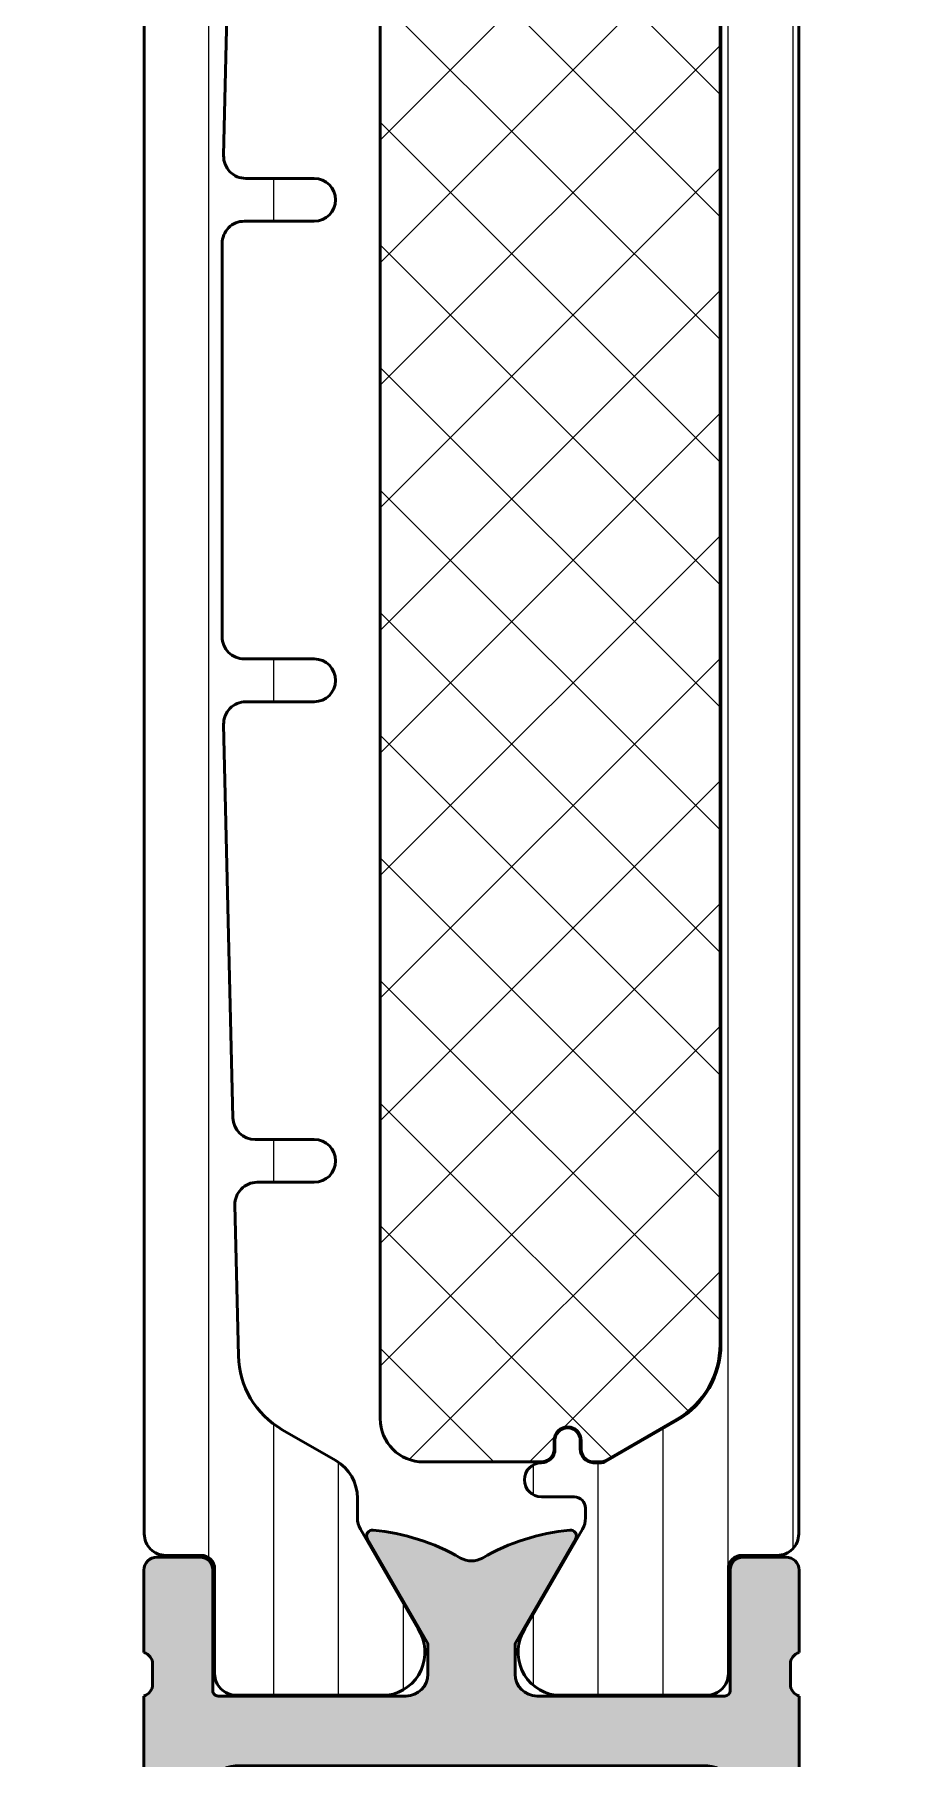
# Model space of a CAD drawing. Extents: x -8 to 23, y -50 to 95.
# Drawn here: x -2.5 to 17.5, y 16.07 to 55.53 of the extents above; entities that cross this region are included whole.
import ezdxf

# ---------------------------------------------------------------- set-up
doc = ezdxf.new("R2010")
doc.units = 0
for name, color, linetype, lineweight in [('0S-Alu contour', 7, 'Continuous', 50), ('0S-Alu hatch', 252, 'Continuous', 25), ('0S-Plastic contour', 254, 'Continuous', 50), ('0S-Plastic hatch', 253, 'Continuous', 25), ('0S-PT contour', 91, 'Continuous', 50), ('0S-PT hatch', 103, 'Continuous', 25)]:
    doc.layers.add(name, color=color, linetype=linetype, lineweight=lineweight)
pattern_1 = [(90, (0, 0), (-1.4859, 0), [])]

# ---------------------------------------------------------------- blocks, each defined once
blk = doc.blocks.new('346100__6C7E86BB_DC5D_4D30_A45B_A28F961B342A_')
at = {"layer": '0S-Alu hatch'}
h = blk.add_hatch(color=256, dxfattribs=at)
edge = h.paths.add_edge_path()
edge.add_line((0.2000299239105807, 18.22681260205037), (0.2000299239105807, 17.77321860205042))
edge.add_ellipse((-0.0788075226324632, 17.76755019405205), major_axis=(-0.2788950563274309, 0), ratio=1, start_angle=106.4198764194912, end_angle=181.1645893740976, ccw=False)
edge.add_line((2.89239105757e-05, 17.50002960205893), (2.89239105768e-05, 6.599945106514514))
edge.add_ellipse((-0.4999710760894231, 6.599945106514513), major_axis=(-0.5, 0), ratio=1, start_angle=90.00000000000023, end_angle=180, ccw=False)
edge.add_line((-0.4999710760894213, 6.099945106514513), (-2.004065593028909, 6.099945106514509))
edge.add_arc((-2.004315483468674, 5.600194996955493), 0.4997501720354684, 89.97135034876023, 180.0286496513431)
edge.add_line((-2.504065593027689, 5.59994510651484), (-2.504065593027689, 5.399932899483274))
edge.add_arc((-2.004315483468665, 5.399683009042288), 0.4997501720354779, 179.9713503486187, 270.0286496515835)
edge.add_line((-2.004065593025902, 4.899932899483264), (-0.0040655930276901, 4.899932899483265))
edge.add_line((-0.0040655930276901, 4.899932899483265), (-0.0040655930276972, 3.868991330064596))
edge.add_arc((0.1649928375536333, 3.868991330064595), 0.1690584305813305, 180, 296.5818403345038)
edge.add_ellipse((0.7999869549865404, 2.599932899483264), major_axis=(-1.249999999999998, 0), ratio=1, start_angle=63.38683025048891, end_angle=296.58184033450385, ccw=False)
edge.add_arc((0.1657678837454024, 1.334153465063352), 0.1657794344199128, 63.38683025048906, 180.0000676369807)
edge.add_line((-1.1550674395e-05, 1.334153269349366), (4.84625108625e-05, -49.49998529334009))
edge.add_arc((0.5000484625104943, -49.49998470305581), 0.4999999999999801, 180.000067642369, 270)
edge.add_line((0.5000484625104941, -49.99998470305579), (14.50001899406946, -49.9999847030558))
edge.add_arc((14.50001899406946, -49.4999847030558), 0.5, 270, 360)
edge.add_line((15.00001899406946, -49.4999847030558), (15.00001899406946, 1.332301017503588))
edge.add_arc((14.83424990975446, 1.334153465063323), 0.1657794344199403, 359.3597539031657, 476.61316974951)
edge.add_ellipse((14.20003083851331, 2.59993289948326), major_axis=(-1.249999999999998, 0), ratio=1, start_angle=-116.58184033450368, end_angle=116.6131697495112, ccw=False)
edge.add_arc((14.83502495594622, 3.868991330064594), 0.1690584305813351, 243.4181596654962, 360)
edge.add_line((15.00408338652755, 3.868991330064595), (15.00408338652754, 4.89993289948326))
edge.add_line((15.00408338652754, 4.89993289948326), (17.00408338652708, 4.899932899483259))
edge.add_arc((17.00433327696852, 5.399683009042284), 0.4997501720354789, 269.9713503485692, 360.0286496513813)
edge.add_line((17.50408338652754, 5.39993289948326), (17.50408338652754, 5.599945106521379))
edge.add_arc((17.00433327696852, 5.600194996955485), 0.49975017203547, 359.9713503494074, 450.0286496516336)
edge.add_line((17.00408338652532, 6.099945106514501), (15.49998886958927, 6.09994510651451))
edge.add_ellipse((15.49998886958928, 6.599945106514502), major_axis=(-0.4999999999999912, 0), ratio=1, start_angle=0, end_angle=89.9999999999996, ccw=False)
edge.add_line((14.99998886958929, 6.599945106514501), (14.99998886958927, 17.50002960205894))
edge.add_ellipse((15.07882531613231, 17.76755019405206), major_axis=(-0.278895056327431, 0), ratio=1, start_angle=-1.1645893740821975, end_angle=73.58012358050757, ccw=False)
edge.add_line((14.79998786958927, 17.77321860205036), (14.79998786958927, 18.22681260205048))
edge.add_ellipse((15.07885596523244, 18.2324732615275), major_axis=(-0.278925541737155, 0), ratio=1, start_angle=-73.57540544464501, end_angle=1.162870072878377, ccw=False)
edge.add_line((14.99998886958927, 18.50001660205044), (14.99998886958927, 20.38002760205895))
edge.add_arc((14.69998886958927, 20.38002760205895), 0.2999999999999971, 0, 90)
edge.add_line((14.69998886958927, 20.68002760205895), (13.72001455054648, 20.68002760205895))
edge.add_arc((13.72001455054648, 20.38002760205896), 0.2999999999999936, 90, 180)
edge.add_line((13.42001455054649, 20.38002760205895), (13.42001455054648, 17.62002960205895))
edge.add_ellipse((13.30001455054648, 17.62002960205895), major_axis=(-0.1200000000000045, 0), ratio=1, start_angle=90, end_angle=180, ccw=False)
edge.add_line((13.30001455054648, 17.50002960205895), (8.999988869589274, 17.50002960205895))
edge.add_ellipse((8.999988869589274, 18.00002960205895), major_axis=(-0.5, 0), ratio=1, start_angle=0, end_angle=90, ccw=False)
edge.add_line((8.499988869589274, 18.00002960205895), (8.499988869589275, 18.70002960205894))
edge.add_line((8.499988869589275, 18.70002960205894), (9.88148432721164, 21.0928499250865))
edge.add_arc((9.761869084940974, 21.16190981741065), 0.1381197846482989, 330.0000000000006, 455.6225775507952)
edge.add_arc((10.23821211076308, 16.3234207402112), 4.999999999999944, 95.62257755079374, 119.8581976965986)
edge.add_ellipse((7.500008896749923, 21.09335188843208), major_axis=(-0.5000000000000338, 0), ratio=1, start_angle=60.141802303401505, end_angle=119.8581976965994, ccw=False)
edge.add_arc((4.761805682736779, 16.32342074021114), 4.999999999999985, 60.14180230340176, 84.37742244920646)
edge.add_arc((5.238148708558876, 21.16190981741064), 0.1381197846482987, 84.37742244920524, 209.9999999999991)
edge.add_line((5.118533466288211, 21.09284992508649), (6.500028923910575, 18.70002960205893))
edge.add_line((6.500028923910575, 18.70002960205893), (6.500028923910576, 18.00002960205893))
edge.add_ellipse((6.000028923910576, 18.00002960205893), major_axis=(-0.5, 0), ratio=1, start_angle=90, end_angle=180, ccw=False)
edge.add_line((6.000028923910576, 17.50002960205893), (1.700003242953364, 17.50002960205893))
edge.add_ellipse((1.700003242953364, 17.62002960205893), major_axis=(-0.1199999999999974, 0), ratio=1, start_angle=0, end_angle=90.00000000000011, ccw=False)
edge.add_line((1.580003242953367, 17.62002960205893), (1.580003242953367, 20.38002760205894))
edge.add_arc((1.28000324295337, 20.38002760205894), 0.2999999999999971, 0, 90)
edge.add_line((1.28000324295337, 20.68002760205894), (0.3000289239105773, 20.68002760205894))
edge.add_arc((0.3000289239105773, 20.38002760205894), 0.2999999999999971, 89.99999999999999, 180)
edge.add_line((2.89239105801e-05, 20.38002760205894), (2.89239105803e-05, 18.50001660205042))
edge.add_ellipse((-0.0788381717325829, 18.23247326152748), major_axis=(-0.2789255417371461, 0), ratio=1, start_angle=178.8371299271019, end_angle=253.57540544464598, ccw=False)
edge = h.paths.add_edge_path()
edge.add_ellipse((3.499658577189975, -6.494654773618313), major_axis=(-0.4996903081920683, 0), ratio=1, start_angle=-90.0355210745148, end_angle=0.03552107451668007, ccw=False)
edge.add_line((3.499968365025754, -5.994964561454235), (4.500029400181772, -5.994964561454236))
edge.add_arc((4.500264056937984, -5.495199218210072), 0.4997653983338083, 269.9730976928295, 360.0269023071811)
edge.add_line((5.000029400182148, -5.494964561453743), (5.000029400195392, -4.494960922097594))
edge.add_arc((4.500033039538789, -4.494960922097594), 0.4999963606566036, 0, 90.00000000037944)
edge.add_line((4.500033039535478, -3.99496456144099), (2.499995243247382, -3.99496456146748))
edge.add_ellipse((2.499995243247382, -3.494968200810876), major_axis=(-0.4999963606566041, 0), ratio=1, start_angle=0, end_angle=90.00000000000011, ccw=False)
edge.add_line((1.999998882590778, -3.494968200810876), (1.999998882604023, -0.4999999618426494))
edge.add_ellipse((2.499998882604023, -0.4999999618448605), major_axis=(-0.5, 0), ratio=1, start_angle=270, end_angle=360, ccw=False)
edge.add_line((2.499998882604023, 3.81551396e-08), (12.5000298770193, 3.81551395e-08))
edge.add_ellipse((12.5000298770193, -0.4999999618448641), major_axis=(-0.5000000000000036, 0), ratio=1, start_angle=180, end_angle=270.0000000000002, ccw=False)
edge.add_line((13.00002987701931, -0.4999999618448636), (13.00002987703255, -3.494968200810876))
edge.add_ellipse((12.50003351637595, -3.494968200810876), major_axis=(-0.4999963606566027, 0), ratio=1, start_angle=89.99999999999977, end_angle=180, ccw=False)
edge.add_line((12.50003351637595, -3.994964561467479), (10.50002623766597, -3.99496456144099))
edge.add_arc((10.50002623766266, -4.494960922097593), 0.4999963606566027, 89.99999999962057, 180)
edge.add_line((10.00002987700606, -4.494960922097593), (10.0000298770193, -5.494964561454594))
edge.add_arc((10.499732830273, -5.495261608200538), 0.499703041542911, 179.9659407198826, 270.0340592801078)
edge.add_line((10.50002987701894, -5.994964561454235), (11.50009091217563, -5.994964561454235))
edge.add_ellipse((11.50033831489918, -6.494717158730612), major_axis=(-0.4997526585147817, 0), ratio=1, start_angle=179.9716357037108, end_angle=270.0283642962909, ccw=False)
edge.add_line((12.00009091217556, -6.494964561454159), (12.00009091217556, -8.994964561454236))
edge.add_line((12.00009091217556, -8.994964561454236), (12.50009091217592, -8.994964561454236))
edge.add_ellipse((12.5003306723726, -9.494724801257192), major_axis=(-0.4997602973154834, 0), ratio=1, start_angle=179.9725123260425, end_angle=270.02748767352233, ccw=False)
edge.add_line((13.00009091217555, -9.494964561457676), (12.99999935944118, -20.49496456145424))
edge.add_line((12.99999935944118, -20.49496456145424), (12.00012142975368, -20.49496456145424))
edge.add_line((12.00012142975368, -20.49496456145424), (12.00012142975368, -22.4949798202433))
edge.add_line((12.00012142975368, -22.4949798202433), (13.00012142975368, -22.49496456145424))
edge.add_line((13.00012142975368, -22.49496456145424), (13.00002224762478, -33.49995418547734))
edge.add_ellipse((12.50028105328858, -33.50021301693131), major_axis=(-0.4997412613646196, 0), ratio=1, start_angle=89.96507939749318, end_angle=180.0296752574371, ccw=False)
edge.add_line((12.49997647125806, -33.99995418547768), (12.00012142975368, -33.99995418547768))
edge.add_line((12.00012142975368, -33.99995418547768), (12.00012142975368, -36.49496456145424))
edge.add_ellipse((11.50035608650952, -36.49519921821009), major_axis=(-0.499765398333801, 0), ratio=1, start_angle=89.97309769280213, end_angle=180.026902307127, ccw=False)
edge.add_line((11.50012142975307, -36.99496456145424), (10.50006039459602, -36.99496456145424))
edge.add_arc((10.49978246497342, -37.49468663183023), 0.4997221476638253, 89.968133901466, 180.0318660985314)
edge.add_line((10.00006039459743, -37.49496456145283), (10.00005294627886, -38.59666025757548))
edge.add_arc((10.50005294626745, -38.59666363796382), 0.500000000000021, 179.9996126369596, 227.6699613759372)
edge.add_ellipse((7.507771061511714, -41.88167699822776), major_axis=(-3.943541791741107, 0), ratio=1, start_angle=-47.400271781029176, end_angle=227.669961375937, ccw=False)
edge.add_arc((4.500059917760273, -38.61078456179651), 0.5000000000000027, 312.5997282189707, 360)
edge.add_line((5.000059917760276, -38.61078456179651), (5.000059917760274, -37.49496456145418))
edge.add_arc((4.500307320483883, -37.49471715873063), 0.4997526585147959, 359.9716357037106, 450.0283642962909)
edge.add_line((4.500059917760336, -36.99496456145424), (3.499998882603354, -36.99496456145424))
edge.add_ellipse((3.499754044443128, -36.49520939961514), major_axis=(-0.4997552218141938, 0), ratio=1, start_angle=-0.028070129498416918, end_angle=90.02807012952258, ccw=False)
edge.add_line((2.999998882604023, -36.49496456145502), (2.999998882604023, -33.99995418547768))
edge.add_line((2.999998882604023, -33.99995418547768), (2.500052288365348, -33.99995418547768))
edge.add_ellipse((2.49979979706998, -33.50020667677344), major_axis=(-0.4997475724882989, 0), ratio=1, start_angle=-0.02894798703420065, end_angle=90.02894798694427, ccw=False)
edge.add_line((2.000052288365742, -33.49995418547724), (1.999968365025898, -22.49496456145424))
edge.add_line((1.999968365025898, -22.49496456145424), (2.999998882604023, -22.49496456145424))
edge.add_line((2.999998882604023, -22.49496456145424), (2.999998882604023, -20.49496456145424))
edge.add_line((2.999998882604023, -20.49496456145424), (2.000120952916523, -20.49496456145424))
edge.add_line((2.000120952916523, -20.49496456145424), (1.999968365025898, -9.494964561453887))
edge.add_ellipse((2.499712999863158, -9.494709196291495), major_axis=(-0.4997447000819441, 0), ratio=1, start_angle=-90.0292776425427, end_angle=0.02927764250830478, ccw=False)
edge.add_line((2.499968365025814, -8.994964561454236), (2.999968365025898, -8.994964561454236))
edge.add_line((2.999968365025898, -8.994964561454236), (2.999968365025897, -6.494964561454181))
edge = h.paths.add_edge_path()
edge.add_arc((0.7999869549865402, 2.599932899483264), 2.8, 0, 66.79936402768062)
edge.add_ellipse((2.100028923910577, 5.633065088992339), major_axis=(-0.5000000000000004, 0), ratio=1, start_angle=0, end_angle=66.7993640276805, ccw=False)
edge.add_line((1.600028923910577, 5.633065088992339), (1.600028923910577, 15.40002349854332))
edge.add_ellipse((2.100028923910576, 15.40002349854332), major_axis=(-0.4999999999999987, 0), ratio=1, start_angle=270.00000000000017, end_angle=360, ccw=False)
edge.add_line((2.100028923910574, 15.90002349854332), (12.89998886958927, 15.90002349854332))
edge.add_ellipse((12.89998886958927, 15.40002349854332), major_axis=(-0.5, 0), ratio=1, start_angle=180, end_angle=270, ccw=False)
edge.add_line((13.39998886958927, 15.40002349854332), (13.39998886958928, 5.633065088992342))
edge.add_ellipse((12.89998886958927, 5.633065088992343), major_axis=(-0.5000000000000054, 0), ratio=1, start_angle=113.2006359723193, end_angle=180, ccw=False)
edge.add_arc((14.2000308385133, 2.599932899483263), 2.799999999999997, 113.2006359723192, 180)
edge.add_line((11.40003083851331, 2.599932899483256), (11.40003083851331, 1.899993934639522))
edge.add_ellipse((10.90003083851329, 1.89999393463952), major_axis=(-0.5000000000000214, 0), ratio=1, start_angle=89.99999999999977, end_angle=180, ccw=False)
edge.add_line((10.90003083851329, 1.399993934639499), (4.099986954986539, 1.399993934639521))
edge.add_ellipse((4.09998695498654, 1.89999393463952), major_axis=(-0.4999999999999992, 0), ratio=1, start_angle=0, end_angle=89.99999999999977, ccw=False)
edge.add_line((3.599986954986541, 1.899993934639519), (3.59998695498654, 2.599932899483268))
at = {"layer": '0S-Alu contour', "color": 7}
for points in [[(5.118533466288211, 21.09284992508649), (6.500028923910575, 18.70002960205893), (6.500028923910576, 18.00002960205893)], [(8.499988869589274, 18.00002960205895), (8.499988869589275, 18.70002960205894), (9.88148432721164, 21.0928499250865)], [(1.28000324295337, 20.68002760205894), (0.3000289239105773, 20.68002760205894)], [(14.69998886958927, 20.68002760205895), (13.72001455054648, 20.68002760205895)], [(2.89239105801e-05, 20.38002760205894), (2.89239105803e-05, 18.50001660205042)], [(1.580003242953367, 17.62002960205893), (1.580003242953367, 20.38002760205894)], [(13.42001455054649, 20.38002760205895), (13.42001455054648, 17.62002960205895)], [(14.99998886958927, 18.50001660205044), (14.99998886958927, 20.38002760205895)], [(0.2000299239105807, 18.22681260205037), (0.2000299239105807, 17.77321860205042)], [(14.79998786958927, 17.77321860205036), (14.79998786958927, 18.22681260205048)], [(2.89239105757e-05, 17.50002960205893), (2.89239105768e-05, 6.599945106514514)], [(6.000028923910576, 17.50002960205893), (1.700003242953364, 17.50002960205893)], [(13.30001455054648, 17.50002960205895), (8.999988869589274, 17.50002960205895)], [(14.99998886958929, 6.599945106514501), (14.99998886958927, 17.50002960205894)], [(2.100028923910574, 15.90002349854332), (12.89998886958927, 15.90002349854332)], [(1.600028923910577, 5.633065088992339), (1.600028923910577, 15.40002349854332)], [(13.39998886958927, 15.40002349854332), (13.39998886958928, 5.633065088992342)], [(-0.4999710760894213, 6.099945106514513), (-2.004065593028909, 6.099945106514509)], [(17.00408338652532, 6.099945106514501), (15.49998886958927, 6.09994510651451)], [(-2.504065593027689, 5.59994510651484), (-2.504065593027689, 5.399932899483274)], [(17.50408338652754, 5.39993289948326), (17.50408338652754, 5.599945106521379)], [(-2.004065593025902, 4.899932899483264), (-0.0040655930276901, 4.899932899483265), (-0.0040655930276972, 3.868991330064596)], [(15.00408338652755, 3.868991330064595), (15.00408338652754, 4.89993289948326), (17.00408338652708, 4.899932899483259)], [(3.599986954986541, 1.899993934639519), (3.59998695498654, 2.599932899483268)], [(11.40003083851331, 2.599932899483256), (11.40003083851331, 1.899993934639522)], [(-1.1550674395e-05, 1.334153269349366), (4.84625108625e-05, -49.49998529334009)], [(10.90003083851329, 1.399993934639499), (4.099986954986539, 1.399993934639521)], [(15.00001899406946, -49.4999847030558), (15.00001899406946, 1.332301017503588)], [(2.499998882604023, 3.81551396e-08), (12.5000298770193, 3.81551395e-08)], [(1.999998882590778, -3.494968200810876), (1.999998882604023, -0.4999999618426494)], [(13.00002987701931, -0.4999999618448636), (13.00002987703255, -3.494968200810876)], [(4.500033039535478, -3.99496456144099), (2.499995243247382, -3.99496456146748)], [(12.50003351637595, -3.994964561467479), (10.50002623766597, -3.99496456144099)], [(5.000029400182148, -5.494964561453743), (5.000029400195392, -4.494960922097594)], [(10.00002987700606, -4.494960922097593), (10.0000298770193, -5.494964561454594)], [(3.499968365025754, -5.994964561454235), (4.500029400181772, -5.994964561454236)], [(10.50002987701894, -5.994964561454235), (11.50009091217563, -5.994964561454235)], [(2.499968365025814, -8.994964561454236), (2.999968365025898, -8.994964561454236), (2.999968365025897, -6.494964561454181)], [(12.00009091217556, -6.494964561454159), (12.00009091217556, -8.994964561454236), (12.50009091217592, -8.994964561454236)], [(2.000052288365742, -33.49995418547724), (1.999968365025898, -22.49496456145424), (2.999998882604023, -22.49496456145424), (2.999998882604023, -20.49496456145424), (2.000120952916523, -20.49496456145424), (1.999968365025898, -9.494964561453887)], [(13.00009091217555, -9.494964561457676), (12.99999935944118, -20.49496456145424), (12.00012142975368, -20.49496456145424), (12.00012142975368, -22.4949798202433), (13.00012142975368, -22.49496456145424), (13.00002224762478, -33.49995418547734)], [(2.999998882604023, -36.49496456145502), (2.999998882604023, -33.99995418547768), (2.500052288365348, -33.99995418547768)], [(12.49997647125806, -33.99995418547768), (12.00012142975368, -33.99995418547768), (12.00012142975368, -36.49496456145424)], [(4.500059917760336, -36.99496456145424), (3.499998882603354, -36.99496456145424)], [(11.50012142975307, -36.99496456145424), (10.50006039459602, -36.99496456145424)], [(5.000059917760276, -38.61078456179651), (5.000059917760274, -37.49496456145418)], [(10.00006039459743, -37.49496456145283), (10.00005294627886, -38.59666025757548)], [(0.5000484625104941, -49.99998470305579), (14.50001899406946, -49.9999847030558)]]:
    blk.add_lwpolyline(points, dxfattribs=at)
for centre, radius, start, end in [((5.238148708558876, 21.16190981741064), 0.1381197846482987, 84.37742244920524, 209.9999999999991), ((4.761805682736779, 16.32342074021114), 4.999999999999985, 60.14180230340176, 84.37742244920646), ((10.23821211076308, 16.3234207402112), 4.999999999999944, 95.62257755079374, 119.8581976965986), ((9.761869084940974, 21.16190981741065), 0.1381197846482989, 330.0000000000006, 95.62257755079526), ((0.3000289239105773, 20.38002760205894), 0.2999999999999971, 89.99999999999999, 180), ((1.28000324295337, 20.38002760205894), 0.2999999999999971, 0, 90), ((13.72001455054648, 20.38002760205896), 0.2999999999999936, 90, 180), ((14.69998886958927, 20.38002760205895), 0.2999999999999971, 0, 90), ((-2.004315483468674, 5.600194996955493), 0.4997501720354684, 89.97135034876023, 180.0286496513431), ((17.00433327696852, 5.600194996955485), 0.49975017203547, 359.9713503494074, 90.02864965163364), ((-2.004315483468665, 5.399683009042288), 0.4997501720354779, 179.9713503486187, 270.0286496515835), ((0.7999869549865402, 2.599932899483264), 2.8, 0, 66.79936402768062), ((14.2000308385133, 2.599932899483263), 2.799999999999997, 113.2006359723192, 180), ((17.00433327696852, 5.399683009042284), 0.4997501720354789, 269.9713503485692, 0.0286496513813295), ((0.1649928375536333, 3.868991330064595), 0.1690584305813305, 180, 296.5818403345038), ((14.83502495594622, 3.868991330064594), 0.1690584305813351, 243.4181596654962, 0), ((0.1657678837454024, 1.334153465063352), 0.1657794344199128, 63.38683025048906, 180.0000676369807), ((14.83424990975446, 1.334153465063323), 0.1657794344199403, 359.3597539031657, 116.6131697495101), ((4.500033039538789, -4.494960922097594), 0.4999963606566036, 0, 90.00000000037944), ((10.50002623766266, -4.494960922097593), 0.4999963606566027, 89.99999999962057, 180), ((4.500264056937984, -5.495199218210072), 0.4997653983338083, 269.9730976928295, 0.0269023071811947), ((10.499732830273, -5.495261608200538), 0.499703041542911, 179.9659407198826, 270.0340592801078), ((4.500307320483883, -37.49471715873063), 0.4997526585147959, 359.9716357037106, 90.02836429629087), ((10.49978246497342, -37.49468663183023), 0.4997221476638253, 89.968133901466, 180.0318660985314), ((4.500059917760273, -38.61078456179651), 0.5000000000000027, 312.5997282189707, 0), ((10.50005294626745, -38.59666363796382), 0.500000000000021, 179.9996126369596, 227.6699613759372), ((0.5000484625104943, -49.49998470305581), 0.4999999999999801, 180.000067642369, 270), ((14.50001899406946, -49.4999847030558), 0.5, 270, 0)]:
    blk.add_arc(centre, radius, start, end, dxfattribs=at)
at = {"layer": '0S-Alu contour', "color": 7, "extrusion": (0, 0, -1)}
for centre, radius, start, end in [((-7.500008896749923, 21.09335188843208), 0.5000000000000338, 240.1418023034006, 299.8581976965985), ((0.0788381717325829, 18.23247326152748), 0.2789255417371461, 106.424594555354, 181.1628700728981), ((-15.07885596523244, 18.2324732615275), 0.278925541737155, 358.8371299271216, 73.575405444645), ((0.0788075226324632, 17.76755019405205), 0.2788950563274309, 178.8354106259024, 253.5801235805088), ((-6.000028923910576, 18.00002960205893), 0.5, 180, 270), ((-8.999988869589274, 18.00002960205895), 0.5, 270, 0), ((-15.07882531613231, 17.76755019405206), 0.278895056327431, 286.4198764194924, 1.164589374082214), ((-1.700003242953364, 17.62002960205893), 0.1199999999999974, 269.9999999999999, 0), ((-13.30001455054648, 17.62002960205895), 0.1200000000000045, 180, 270), ((-2.100028923910576, 15.40002349854332), 0.4999999999999987, 0, 89.99999999999984), ((-12.89998886958927, 15.40002349854332), 0.5, 90, 180), ((0.4999710760894231, 6.599945106514513), 0.5, 180, 269.9999999999998), ((-15.49998886958928, 6.599945106514502), 0.4999999999999912, 270.0000000000004, 0), ((-2.100028923910577, 5.633065088992339), 0.5000000000000004, 293.2006359723195, 0), ((-12.89998886958927, 5.633065088992343), 0.5000000000000054, 180, 246.7993640276807), ((-0.7999869549865404, 2.599932899483264), 1.249999999999998, 63.41815966549615, 296.6131697495111), ((-14.20003083851331, 2.59993289948326), 1.249999999999998, 243.3868302504888, 116.5818403345038), ((-4.09998695498654, 1.89999393463952), 0.4999999999999992, 270.0000000000002, 0), ((-10.90003083851329, 1.89999393463952), 0.5000000000000214, 180, 270.0000000000002), ((-2.499998882604023, -0.4999999618448605), 0.5, 0, 90), ((-12.5000298770193, -0.4999999618448641), 0.5000000000000036, 89.9999999999998, 180), ((-2.499995243247382, -3.494968200810876), 0.4999963606566041, 269.9999999999999, 0), ((-12.50003351637595, -3.494968200810876), 0.4999963606566027, 180, 270.0000000000002), ((-3.499658577189975, -6.494654773618313), 0.4996903081920683, 359.9644789254833, 90.03552107451488), ((-11.50033831489918, -6.494717158730612), 0.4997526585147817, 89.97163570370911, 180.0283642962893), ((-2.499712999863158, -9.494709196291495), 0.4997447000819442, 359.9707223574917, 90.02927764254264), ((-12.5003306723726, -9.494724801257192), 0.4997602973154834, 89.97251232647768, 180.0274876739576), ((-2.49979979706998, -33.50020667677344), 0.4997475724882989, 269.9710520130557, 0.0289479870341851), ((-12.50028105328858, -33.50021301693131), 0.4997412613646196, 179.9703247425629, 270.0349206025068), ((-3.499754044443128, -36.49520939961514), 0.4997552218141938, 269.9719298704774, 0.0280701294984265), ((-11.50035608650952, -36.49519921821009), 0.499765398333801, 179.973097692873, 270.0269023071979), ((-7.507771061511714, -41.88167699822776), 3.943541791741107, 132.330038624063, 47.40027178102916)]:
    blk.add_arc(centre, radius, start, end, dxfattribs=at)
blk = doc.blocks.new('441610__3FB9BF64_2199_406F_ADAC_1A882AEE518D_')
at = {"layer": '0S-PT hatch'}
h = blk.add_hatch(dxfattribs=at)
h.set_pattern_fill('ANSI37', color=256, scale=0.625, angle=90, style=0)
h.set_pattern_definition([(135, (0, 0), (-1.403165018917055, -1.403165018917055), []), (225, (0, 0), (1.403165018917055, -1.403165018917055), [])])
edge = h.paths.add_edge_path()
edge.add_line((9.099582230203364, 69.64023292175445), (6.399988869606539, 69.64023292180157))
edge.add_arc((6.399988869589257, 68.65023292180159), 0.9899999999999806, 89.99999999899985, 180)
edge.add_line((5.409988869589277, 68.6502329218016), (5.409988869589284, 23.84982628236346))
edge.add_arc((6.399988869589284, 23.84982628236346), 0.9900000000000002, 180, 270)
edge.add_line((6.399988869589284, 22.85982628236347), (9.101064083964866, 22.85982628236346))
edge.add_arc((9.10106408396487, 23.14982628236347), 0.2900000000000098, 269.9999999999997, 360)
edge.add_line((9.39106408396488, 23.14982628236347), (9.391064083964876, 23.35039707764971))
edge.add_ellipse((9.700493288678636, 23.35039707764971), major_axis=(-0.3094292047137603, 0), ratio=1, start_angle=180, end_angle=360, ccw=False)
edge.add_line((10.0099224933924, 23.35039707764972), (10.0099224933924, 23.14982628236347))
edge.add_arc((10.29992249339239, 23.14982628236347), 0.2899999999999956, 180, 266.5483281938153)
edge.add_line((10.28246257791756, 22.86035236065098), (10.46500167904973, 22.86035236065098))
edge.add_arc((10.46500167904973, 23.05035236065097), 0.1899999999999906, 270, 299.9999999999992)
edge.add_line((10.56000167904972, 22.88580753393194), (12.19498886958927, 23.82976782851151))
edge.add_arc((11.19998886958929, 25.55315838204254), 1.989999999999987, 299.9999999999994, 360)
edge.add_line((13.18998886958928, 25.55315838204254), (13.18998886958927, 66.94649418273158))
edge.add_arc((11.19998886958928, 66.94649418273158), 1.989999999999987, 0, 60.00000000000064)
edge.add_line((12.19498886958926, 68.66988473626262), (10.56000167904971, 69.61384503084219))
edge.add_arc((10.46500167904977, 69.44930020412318), 0.1899999999999413, 60.00000000000997, 90.0000000000075)
edge.add_line((10.46500167904974, 69.63930020412312), (10.28246257791754, 69.63930020412313))
edge.add_arc((10.29992249339239, 69.34982628241063), 0.2900000000000055, 93.45167180618954, 180)
edge.add_line((10.00992249339239, 69.34982628241063), (10.00992249339239, 69.1492554871244))
edge.add_ellipse((9.69995568149083, 69.1492554871244), major_axis=(-0.3099668119015622, 0), ratio=1, start_angle=0, end_angle=180, ccw=False)
edge.add_line((9.389988869589269, 69.1492554871244), (9.389988869589265, 69.34982628236347))
edge.add_arc((9.099582230198294, 69.34982628236348), 0.2904066393909712, 0, 89.99999999899975)
at = {"layer": '0S-PT contour', "color": 7}
for points in [[(9.099582230203364, 69.64023292175445), (6.399988869606539, 69.64023292180157)], [(10.46500167904974, 69.63930020412312), (10.28246257791754, 69.63930020412313)], [(12.19498886958926, 68.66988473626262), (10.56000167904971, 69.61384503084219)], [(9.389988869589269, 69.1492554871244), (9.389988869589265, 69.34982628236347)], [(10.00992249339239, 69.34982628241063), (10.00992249339239, 69.1492554871244)], [(5.409988869589277, 68.6502329218016), (5.409988869589284, 23.84982628236346)], [(13.18998886958928, 25.55315838204254), (13.18998886958927, 66.94649418273158)], [(10.56000167904972, 22.88580753393194), (12.19498886958927, 23.82976782851151)], [(9.39106408396488, 23.14982628236347), (9.391064083964876, 23.35039707764971)], [(10.0099224933924, 23.35039707764972), (10.0099224933924, 23.14982628236347)], [(6.399988869589284, 22.85982628236347), (9.101064083964866, 22.85982628236346)], [(10.28246257791756, 22.86035236065098), (10.46500167904973, 22.86035236065098)]]:
    blk.add_lwpolyline(points, dxfattribs=at)
for centre, radius, start, end in [((6.399988869589257, 68.65023292180159), 0.9899999999999806, 89.99999999899985, 180), ((9.099582230198294, 69.34982628236348), 0.2904066393909712, 0, 89.99999999899975), ((10.29992249339239, 69.34982628241063), 0.2900000000000055, 93.45167180618954, 180), ((10.46500167904977, 69.44930020412318), 0.1899999999999413, 60.00000000000997, 90.0000000000075), ((11.19998886958928, 66.94649418273158), 1.989999999999987, 0, 60.00000000000064), ((11.19998886958929, 25.55315838204254), 1.989999999999987, 299.9999999999994, 0), ((6.399988869589284, 23.84982628236346), 0.9900000000000002, 180, 270), ((9.10106408396487, 23.14982628236347), 0.2900000000000098, 269.9999999999997, 0), ((10.29992249339239, 23.14982628236347), 0.2899999999999956, 180, 266.5483281938153), ((10.46500167904973, 23.05035236065097), 0.1899999999999906, 270, 299.9999999999992)]:
    blk.add_arc(centre, radius, start, end, dxfattribs=at)
at = {"layer": '0S-PT contour', "color": 7, "extrusion": (0, 0, -1)}
for centre, radius, start, end in [((-9.69995568149083, 69.1492554871244), 0.3099668119015622, 180, 0), ((-9.700493288678636, 23.35039707764971), 0.3094292047137603, 0, 180)]:
    blk.add_arc(centre, radius, start, end, dxfattribs=at)
blk = doc.blocks.new('284585__2859AB2C_6E61_4EB0_B5C7_5719B7007417___FDE312D1_1914_4419_8C2D_138C6CDCB7DB_')
at = {"layer": '0S-Plastic hatch'}
h = blk.add_hatch(dxfattribs=at)
h.set_pattern_fill('ANSI31', color=256, scale=0.4680000000000001, angle=45, style=0)
h.set_pattern_definition(pattern_1)
edge = h.paths.add_edge_path()
edge.add_line((1.310362936153118, 71.78003260205892), (0.5000289239106487, 71.7800326020589))
edge.add_arc((0.5000289239106575, 71.29003260205891), 0.4899999999999949, 90.00000000000104, 180)
edge.add_line((0.0100289239106625, 71.29003260205891), (0.0100289239104693, 21.21002660205904))
edge.add_arc((0.5000289239105724, 21.21002660205904), 0.4900000000001031, 180, 270.0000000000002)
edge.add_line((0.5000289239105739, 20.72002660205893), (1.310362936153108, 20.72002660205894))
edge.add_ellipse((1.310362238959658, 20.41002590496269), major_axis=(-0.3100006970970337, 0), ratio=1, start_angle=179.99987114239, end_angle=269.99987114144403, ccw=False)
edge.add_line((1.620362936055908, 20.41002520776909), (1.620028306846748, 18.01002816632966))
edge.add_arc((2.110024284285493, 18.01002557949754), 0.4899959774455725, 179.9996975194316, 269.9999999999987)
edge.add_line((2.110024284285481, 17.52002960205197), (5.585851420094776, 17.52002960205893))
edge.add_arc((5.444257773018701, 18.49984767678179), 0.9899960709244741, 278.2228963588979, 392.7407569883866)
edge.add_line((6.276969477999546, 19.0352759510014), (4.958333314716784, 21.31922109556297))
edge.add_ellipse((5.400006285781759, 21.57422106934851), major_axis=(-0.509999999999987, 0), ratio=1, start_angle=-0.5398516222250009, end_angle=29.999996599344286, ccw=False)
edge.add_line((4.890028923910447, 21.57902631427089), (4.890028923910437, 22.03152505968164))
edge.add_arc((3.900028923910471, 22.03152505968162), 0.9899999999999664, 0, 60.0000000000015)
edge.add_line((4.395028923910431, 22.8888902094282), (3.16817561018452, 23.597214300364))
edge.add_ellipse((4.173175610184575, 25.33792536197092), major_axis=(-2.010000000000201, 0), ratio=1, start_angle=1.3413950657791816, end_angle=60.00000000000148, ccw=False)
edge.add_line((2.163726436105072, 25.29087202211058), (2.083006229852827, 28.73809069493025))
edge.add_ellipse((2.592866468052053, 28.75002960205899), major_axis=(-0.51, 0), ratio=1, start_angle=-90, end_angle=1.3413950657787268, ccw=False)
edge.add_line((2.592866468052053, 29.26002960205899), (3.900028923910621, 29.26002960205899))
edge.add_arc((3.900028923910621, 29.75002960205899), 0.4899999999999985, 270, 450)
edge.add_line((3.900028923910621, 30.24002960205899), (2.546034390418752, 30.24002960205899))
edge.add_ellipse((2.546034390418753, 30.75002960205899), major_axis=(-0.5100000000000052, 0), ratio=1, start_angle=1.3413950657791816, end_angle=89.99999999999977, ccw=False)
edge.add_line((2.036174152219523, 30.73809069493025), (1.825429802869632, 39.73809069493028))
edge.add_ellipse((2.335290041068822, 39.75002960205902), major_axis=(-0.5099999999999645, 0), ratio=1, start_angle=-89.99999999999972, end_angle=1.3413950657787268, ccw=False)
edge.add_line((2.33529004106882, 40.26002960205898), (3.900028923910624, 40.26002960205898))
edge.add_arc((3.900028923910623, 40.75002960205899), 0.490000000000002, 270.0000000000001, 450)
edge.add_line((3.900028923910622, 41.24002960205898), (2.300028923910565, 41.24002960205898))
edge.add_ellipse((2.300028923910564, 41.75002960205899), major_axis=(-0.5100000000000052, 0), ratio=1, start_angle=0, end_angle=90.00000000000011, ccw=False)
edge.add_line((1.790028923910558, 41.75002960205898), (1.790028923910564, 50.750029602059))
edge.add_ellipse((2.300028923910564, 50.750029602059), major_axis=(-0.5100000000000003, 0), ratio=1, start_angle=269.99999999999943, end_angle=360, ccw=False)
edge.add_line((2.300028923910569, 51.26002960205899), (3.900028923910614, 51.26002960205898))
edge.add_arc((3.900028923910616, 51.75002960205898), 0.490000000000002, 269.9999999999998, 449.9999999999998)
edge.add_line((3.900028923910618, 52.24002960205899), (2.335290041068857, 52.24002960205897))
edge.add_ellipse((2.335290041068853, 52.75002960205896), major_axis=(-0.5099999999999909, 0), ratio=1, start_angle=-1.3413950657787268, end_angle=90.00000000000051, ccw=False)
edge.add_line((1.825429802869636, 52.7619685091877), (2.03617415221952, 61.76196850918772))
edge.add_ellipse((2.546034390418745, 61.75002960205898), major_axis=(-0.5099999999999996, 0), ratio=1, start_angle=270.0000000000001, end_angle=358.65860493422133, ccw=False)
edge.add_line((2.546034390418745, 62.26002960205899), (3.900028923910622, 62.26002960205899))
edge.add_arc((3.900028923910623, 62.75002960205899), 0.490000000000002, 269.9999999999999, 449.9999999999999)
edge.add_line((3.900028923910624, 63.24002960205898), (2.592866468052041, 63.24002960205899))
edge.add_ellipse((2.592866468052046, 63.75002960205899), major_axis=(-0.509999999999998, 0), ratio=1, start_angle=-1.3413950657787268, end_angle=89.99999999999937, ccw=False)
edge.add_line((2.083006229852822, 63.76196850918773), (2.163726436105078, 67.20918718200741))
edge.add_ellipse((4.173175610184357, 67.16213384214709), major_axis=(-2.009999999999977, 0), ratio=1, start_angle=299.99999999999926, end_angle=358.65860493422105, ccw=False)
edge.add_line((3.16817561018439, 68.9028449037538), (4.395028923910438, 69.61116899468969))
edge.add_arc((3.900028923910451, 70.46853414443629), 0.9899999999999973, 299.9999999999992, 360)
edge.add_line((4.890028923910448, 70.46853414443635), (4.890028923910425, 70.92103288984633))
edge.add_ellipse((5.400006285781984, 70.92583813476925), major_axis=(-0.5100000000002392, 0), ratio=1, start_angle=-29.999996599345423, end_angle=0.5398516222858234, ccw=False)
edge.add_line((4.958333314716796, 71.18083810855492), (6.276969477999399, 73.46478325311624))
edge.add_arc((5.44425777301872, 74.00021152733606), 0.9899960709244581, 327.2592430115971, 441.7771036410989)
edge.add_line((5.585851420094845, 74.98002960205889), (2.110024284285503, 74.9800296020659))
edge.add_arc((2.110024284276123, 74.49003362462969), 0.4899959774362089, 89.99999999890323, 180.0079887600601)
edge.add_line((1.620028311602864, 74.48996530440917), (1.620362933139828, 72.09007582503966))
edge.add_ellipse((1.310362936153113, 72.09003260205891), major_axis=(-0.3099999999999827, 0), ratio=1, start_angle=90.00000000000091, end_angle=180.0079886915353, ccw=False)
at = {"layer": '0S-Plastic contour', "color": 7}
for points in [[(5.585851420094845, 74.98002960205889), (2.110024284285503, 74.9800296020659)], [(1.620028311602864, 74.48996530440917), (1.620362933139828, 72.09007582503966)], [(4.958333314716796, 71.18083810855492), (6.276969477999399, 73.46478325311624)], [(1.310362936153118, 71.78003260205892), (0.5000289239106487, 71.7800326020589)], [(0.0100289239106625, 71.29003260205891), (0.0100289239104693, 21.21002660205904)], [(4.890028923910448, 70.46853414443635), (4.890028923910425, 70.92103288984633)], [(3.16817561018439, 68.9028449037538), (4.395028923910438, 69.61116899468969)], [(2.083006229852822, 63.76196850918773), (2.163726436105078, 67.20918718200741)], [(3.900028923910624, 63.24002960205898), (2.592866468052041, 63.24002960205899)], [(2.546034390418745, 62.26002960205899), (3.900028923910622, 62.26002960205899)], [(1.825429802869636, 52.7619685091877), (2.03617415221952, 61.76196850918772)], [(3.900028923910618, 52.24002960205899), (2.335290041068857, 52.24002960205897)], [(2.300028923910569, 51.26002960205899), (3.900028923910614, 51.26002960205898)], [(1.790028923910558, 41.75002960205898), (1.790028923910564, 50.750029602059)], [(3.900028923910622, 41.24002960205898), (2.300028923910565, 41.24002960205898)], [(2.33529004106882, 40.26002960205898), (3.900028923910624, 40.26002960205898)], [(2.036174152219523, 30.73809069493025), (1.825429802869632, 39.73809069493028)], [(3.900028923910621, 30.24002960205899), (2.546034390418752, 30.24002960205899)], [(2.592866468052053, 29.26002960205899), (3.900028923910621, 29.26002960205899)], [(2.163726436105072, 25.29087202211058), (2.083006229852827, 28.73809069493025)], [(4.395028923910431, 22.8888902094282), (3.16817561018452, 23.597214300364)], [(4.890028923910447, 21.57902631427089), (4.890028923910437, 22.03152505968164)], [(6.276969477999546, 19.0352759510014), (4.958333314716784, 21.31922109556297)], [(0.5000289239105739, 20.72002660205893), (1.310362936153108, 20.72002660205894)], [(1.620362936055908, 20.41002520776909), (1.620028306846748, 18.01002816632966)], [(2.110024284285481, 17.52002960205197), (5.585851420094776, 17.52002960205893)]]:
    blk.add_lwpolyline(points, dxfattribs=at)
for centre, radius, start, end in [((2.110024284276123, 74.49003362462969), 0.4899959774362089, 89.99999999890323, 180.0079887600601), ((5.44425777301872, 74.00021152733606), 0.9899960709244581, 327.2592430115971, 81.7771036410989), ((0.5000289239106575, 71.29003260205891), 0.4899999999999949, 90.00000000000104, 180), ((3.900028923910451, 70.46853414443629), 0.9899999999999973, 299.9999999999992, 0), ((3.900028923910623, 62.75002960205899), 0.490000000000002, 269.9999999999999, 89.99999999999991), ((3.900028923910616, 51.75002960205898), 0.490000000000002, 269.9999999999998, 89.9999999999998), ((3.900028923910623, 40.75002960205899), 0.490000000000002, 270.0000000000001, 90.0000000000001), ((3.900028923910621, 29.75002960205899), 0.4899999999999985, 270, 90), ((3.900028923910471, 22.03152505968162), 0.9899999999999664, 0, 60.0000000000015), ((0.5000289239105724, 21.21002660205904), 0.4900000000001031, 180, 270.0000000000002), ((5.444257773018701, 18.49984767678179), 0.9899960709244741, 278.2228963588979, 32.74075698838667), ((2.110024284285493, 18.01002557949754), 0.4899959774455725, 179.9996975194316, 269.9999999999987)]:
    blk.add_arc(centre, radius, start, end, dxfattribs=at)
at = {"layer": '0S-Plastic contour', "color": 7, "extrusion": (0, 0, -1)}
for centre, radius, start, end in [((-1.310362936153113, 72.09003260205891), 0.3099999999999827, 179.9920113084647, 269.9999999999991), ((-5.400006285781984, 70.92583813476925), 0.5100000000002392, 359.4601483777142, 29.99999659934541), ((-4.173175610184357, 67.16213384214709), 2.009999999999977, 1.341395065778929, 60.00000000000074), ((-2.592866468052046, 63.75002960205899), 0.509999999999998, 270.0000000000006, 1.341395065778657), ((-2.546034390418745, 61.75002960205898), 0.5099999999999996, 1.341395065778657, 89.99999999999991), ((-2.335290041068853, 52.75002960205896), 0.5099999999999909, 269.9999999999995, 1.341395065778657), ((-2.300028923910564, 50.750029602059), 0.5100000000000003, 0, 90.00000000000055), ((-2.300028923910564, 41.75002960205899), 0.5100000000000052, 269.9999999999999, 0), ((-2.335290041068822, 39.75002960205902), 0.5099999999999645, 358.6586049342213, 89.99999999999982), ((-2.546034390418753, 30.75002960205899), 0.5100000000000052, 270.0000000000002, 358.6586049342208), ((-2.592866468052053, 28.75002960205899), 0.51, 358.6586049342213, 90), ((-4.173175610184575, 25.33792536197092), 2.010000000000201, 299.9999999999985, 358.6586049342208), ((-5.400006285781759, 21.57422106934851), 0.509999999999987, 330.0000034006557, 0.5398516222249916), ((-1.310362238959658, 20.41002590496269), 0.3100006970970337, 90.00012885855595, 180.0001288576101)]:
    blk.add_arc(centre, radius, start, end, dxfattribs=at)
blk = doc.blocks.new('284585__BBA27478_9494_4272_B578_45FE6C9D798F___602D110F_F859_4B7A_ACE4_1B97099F90AF_')
at = {"layer": '0S-Plastic hatch'}
h = blk.add_hatch(dxfattribs=at)
h.set_pattern_fill('ANSI31', color=256, scale=0.4680000000000001, angle=45, style=0)
h.set_pattern_definition(pattern_1)
edge = h.paths.add_edge_path()
edge.add_line((13.68965753625867, 71.78003260205897), (14.49999154849856, 71.78003260206611))
edge.add_ellipse((14.49999154849851, 71.29003528097539), major_axis=(-0.4899973210907263, 0), ratio=1, start_angle=180, end_angle=269.99999999999375, ccw=False)
edge.add_line((14.98998886958923, 71.29003528097533), (14.98998886958928, 21.21002392314259))
edge.add_ellipse((14.49999154849846, 21.21002392314259), major_axis=(-0.4899973210908151, 0), ratio=1, start_angle=89.99999999999977, end_angle=180, ccw=False)
edge.add_line((14.49999154849846, 20.72002660205177), (13.68965753625602, 20.72002660205895))
edge.add_arc((13.68965753625598, 20.4100266020589), 0.3100000000000485, 89.99999999999181, 180)
edge.add_line((13.37965753625593, 20.41002660206526), (13.37998948674861, 18.01002683599534))
edge.add_ellipse((12.8899941744259, 18.01002491437799), major_axis=(-0.4899953123264713, 0), ratio=1, start_angle=89.99992221595971, end_angle=180.0002246966147, ccw=False)
edge.add_line((12.88999350921434, 17.52002960205197), (9.414166373405086, 17.52002960205894))
edge.add_ellipse((9.555760020481149, 18.4998476767818), major_axis=(-0.989996070924479, 0), ratio=1, start_angle=-32.7407569883855, end_angle=81.777103641103, ccw=False)
edge.add_line((8.72304831550029, 19.0352759510014), (10.04168447512866, 21.31922108923337))
edge.add_arc((9.600011504063678, 21.57422106301891), 0.5099999999999932, 330.0000034006561, 360.005743823361)
edge.add_line((10.11001150150097, 21.57427218981899), (10.1099888682734, 21.80005566662899))
edge.add_arc((9.84998886953457, 21.80002960201364), 0.260000000045304, 0.0057438172060589, 89.9999999938675)
edge.add_line((9.849988869562399, 22.06002960205895), (9.09958223019828, 22.06002960205896))
edge.add_ellipse((9.099582230198301, 22.44928867517572), major_axis=(-0.3892590731167508, 0), ratio=1, start_angle=-90.00000000000313, end_angle=89.99999999999687, ccw=False)
edge.add_arc((9.099582230198349, 23.15002960205899), 0.3114818537665229, 269.9999999999951, 360)
edge.add_line((9.411064083964872, 23.15002960205899), (9.411064083964872, 23.35060039734516))
edge.add_ellipse((9.700493288678635, 23.35060039734517), major_axis=(-0.2894292047137625, 0), ratio=1, start_angle=180, end_angle=360, ccw=False)
edge.add_line((9.989922493392397, 23.35060039734518), (9.989922493392402, 23.15002960205891))
edge.add_arc((10.29992249339234, 23.15002960205891), 0.3099999999999419, 180, 266.6615612799582)
edge.add_line((10.28187002043473, 22.84055568034647), (10.46500167904949, 22.84055568034641))
edge.add_arc((10.46500167904956, 23.05055568034641), 0.2100000000000044, 269.999999999981, 299.9999999999982)
edge.add_line((10.57000167904956, 22.86869034555167), (12.20498886958925, 23.8126506401313))
edge.add_arc((11.19998886958931, 25.55336170173802), 2.009999999999965, 299.9999999999985, 360)
edge.add_line((13.20998886958928, 25.55336170173802), (13.20998886958928, 66.94669750242706))
edge.add_arc((11.19998886958938, 66.94669750242707), 2.009999999999905, 0, 59.99999999999611)
edge.add_line((12.20498886958944, 68.68740856403363), (10.57000167904991, 69.63136885861337))
edge.add_arc((10.46500167904981, 69.4495035238185), 0.2100000000001633, 59.99999999999481, 90.00000000001357)
edge.add_line((10.46500167904976, 69.65950352381867), (10.28187002043478, 69.65950352381863))
edge.add_arc((10.29992249339235, 69.35002960210618), 0.3099999999999506, 93.33843872003477, 180)
edge.add_line((9.989922493392406, 69.35002960210616), (9.989922493392395, 69.14945880681992))
edge.add_ellipse((9.700493288678633, 69.14945880681992), major_axis=(-0.2894292047137625, 0), ratio=1, start_angle=0, end_angle=180, ccw=False)
edge.add_line((9.41106408396487, 69.14945880681992), (9.41106408396487, 69.35002960210603))
edge.add_arc((9.099582230198308, 69.35002960210603), 0.311481853766562, 0, 90.00000000000163)
edge.add_ellipse((9.099582230198285, 70.05077052898936), major_axis=(-0.3892590731167615, 0), ratio=1, start_angle=-89.99999999999778, end_angle=90.0000000000021, ccw=False)
edge.add_line((9.09958223019827, 70.44002960210612), (9.84998886956241, 70.44002960210616))
edge.add_arc((9.849988869562393, 70.70002960212364), 0.2600000000174703, 270.0000000000035, 359.9942561767024)
edge.add_line((10.10998886827339, 70.70000353748048), (10.11001150150125, 70.92578701713651))
edge.add_arc((9.600011504063719, 70.92583814109899), 0.5099999999999437, 359.9942564954373, 389.9999965993462)
edge.add_line((10.04168447512864, 71.18083811488452), (8.723048315500288, 73.46478325311654))
edge.add_ellipse((9.555760020481156, 74.0002115273361), major_axis=(-0.9899960709244711, 0), ratio=1, start_angle=-81.77710364110169, end_angle=32.74075698838391, ccw=False)
edge.add_line((9.414166373405074, 74.98002960205896), (12.88999350921435, 74.98002960206593))
edge.add_ellipse((12.88999350921434, 74.49003362462032), major_axis=(-0.489995977445588, 0), ratio=1, start_angle=179.9920751942274, end_angle=269.99999999999875, ccw=False)
edge.add_line((13.37998948197293, 74.48996585133975), (13.37965753922116, 72.0900754790441))
edge.add_arc((13.68965753627113, 72.09003260207416), 0.3100000000151915, 179.9920752599478, 269.9999999976979)
at = {"layer": '0S-Plastic contour', "color": 7}
for points in [[(9.414166373405074, 74.98002960205896), (12.88999350921435, 74.98002960206593)], [(13.37998948197293, 74.48996585133975), (13.37965753922116, 72.0900754790441)], [(10.04168447512864, 71.18083811488452), (8.723048315500288, 73.46478325311654)], [(13.68965753625867, 71.78003260205897), (14.49999154849856, 71.78003260206611)], [(14.98998886958923, 71.29003528097533), (14.98998886958928, 21.21002392314259)], [(10.10998886827339, 70.70000353748048), (10.11001150150125, 70.92578701713651)], [(9.09958223019827, 70.44002960210612), (9.84998886956241, 70.44002960210616)], [(10.46500167904976, 69.65950352381867), (10.28187002043478, 69.65950352381863)], [(12.20498886958944, 68.68740856403363), (10.57000167904991, 69.63136885861337)], [(9.41106408396487, 69.14945880681992), (9.41106408396487, 69.35002960210603)], [(9.989922493392406, 69.35002960210616), (9.989922493392395, 69.14945880681992)], [(13.20998886958928, 25.55336170173802), (13.20998886958928, 66.94669750242706)], [(10.57000167904956, 22.86869034555167), (12.20498886958925, 23.8126506401313)], [(9.411064083964872, 23.15002960205899), (9.411064083964872, 23.35060039734516)], [(9.989922493392397, 23.35060039734518), (9.989922493392402, 23.15002960205891)], [(10.28187002043473, 22.84055568034647), (10.46500167904949, 22.84055568034641)], [(9.849988869562399, 22.06002960205895), (9.09958223019828, 22.06002960205896)], [(10.11001150150097, 21.57427218981899), (10.1099888682734, 21.80005566662899)], [(8.72304831550029, 19.0352759510014), (10.04168447512866, 21.31922108923337)], [(14.49999154849846, 20.72002660205177), (13.68965753625602, 20.72002660205895)], [(13.37965753625593, 20.41002660206526), (13.37998948674861, 18.01002683599534)], [(12.88999350921434, 17.52002960205197), (9.414166373405086, 17.52002960205894)]]:
    blk.add_lwpolyline(points, dxfattribs=at)
at = {"layer": '0S-Plastic contour', "color": 7, "extrusion": (0, 0, -1)}
for centre, radius, start, end in [((-9.555760020481156, 74.0002115273361), 0.9899960709244711, 327.2592430116162, 81.77710364110175), ((-12.88999350921434, 74.49003362462032), 0.489995977445588, 90.00000000000124, 180.0079248057727), ((-14.49999154849851, 71.29003528097539), 0.4899973210907263, 90.00000000000622, 180), ((-9.099582230198285, 70.05077052898936), 0.3892590731167615, 269.9999999999979, 89.99999999999793), ((-9.700493288678633, 69.14945880681992), 0.2894292047137625, 180, 0), ((-9.700493288678635, 23.35060039734517), 0.2894292047137625, 0, 180), ((-9.099582230198301, 22.44928867517572), 0.3892590731167509, 270.0000000000031, 90.00000000000314), ((-14.49999154849846, 21.21002392314259), 0.4899973210908151, 180, 270.0000000000002), ((-9.555760020481149, 18.4998476767818), 0.989996070924479, 278.2228963588971, 32.74075698838553), ((-12.8899941744259, 18.01002491437799), 0.4899953123264713, 179.9997753033853, 270.0000777840403)]:
    blk.add_arc(centre, radius, start, end, dxfattribs=at)
at = {"layer": '0S-Plastic contour', "color": 7}
for centre, radius, start, end in [((13.68965753627113, 72.09003260207416), 0.3100000000151915, 179.9920752599478, 269.9999999976979), ((9.600011504063719, 70.92583814109899), 0.5099999999999437, 359.9942564954373, 29.99999659934615), ((9.849988869562393, 70.70002960212364), 0.2600000000174703, 270.0000000000035, 359.9942561767024), ((9.099582230198308, 69.35002960210603), 0.311481853766562, 0, 90.00000000000163), ((10.29992249339235, 69.35002960210618), 0.3099999999999506, 93.33843872003477, 180), ((10.46500167904981, 69.4495035238185), 0.2100000000001633, 59.99999999999481, 90.00000000001357), ((11.19998886958938, 66.94669750242707), 2.009999999999905, 0, 59.99999999999611), ((11.19998886958931, 25.55336170173802), 2.009999999999965, 299.9999999999985, 0), ((9.099582230198349, 23.15002960205899), 0.3114818537665229, 269.9999999999951, 0), ((10.29992249339234, 23.15002960205891), 0.3099999999999419, 180, 266.6615612799582), ((10.46500167904956, 23.05055568034641), 0.2100000000000044, 269.999999999981, 299.9999999999982), ((9.84998886953457, 21.80002960201364), 0.260000000045304, 0.0057438172060589, 89.9999999938675), ((9.600011504063678, 21.57422106301891), 0.5099999999999932, 330.0000034006561, 0.0057438233610352), ((13.68965753625598, 20.4100266020589), 0.3100000000000485, 89.99999999999181, 180)]:
    blk.add_arc(centre, radius, start, end, dxfattribs=at)
blk = doc.blocks.new('441610__1A5C7954_9676_43BE_AFBC_D3A15B5FA125_')
at = {"layer": '0S-Alu contour', "color": 7}
blk.add_blockref('346100__6C7E86BB_DC5D_4D30_A45B_A28F961B342A_', (0, 0), dxfattribs=at)
at = {"layer": '0S-Plastic contour', "color": 7}
for name in ['284585__2859AB2C_6E61_4EB0_B5C7_5719B7007417___FDE312D1_1914_4419_8C2D_138C6CDCB7DB_', '284585__BBA27478_9494_4272_B578_45FE6C9D798F___602D110F_F859_4B7A_ACE4_1B97099F90AF_']:
    blk.add_blockref(name, (0, 0), dxfattribs=at)
at = {"layer": '0S-PT contour', "color": 7}
blk.add_blockref('441610__3FB9BF64_2199_406F_ADAC_1A882AEE518D_', (0, 0), dxfattribs=at)

msp = doc.modelspace()

# ---------------------------------------------------------------- block references
at = {"layer": '0S-Alu contour', "color": 7}
msp.add_blockref('441610__1A5C7954_9676_43BE_AFBC_D3A15B5FA125_', (0, 0), dxfattribs=at)

doc.saveas('drawing.dxf')
